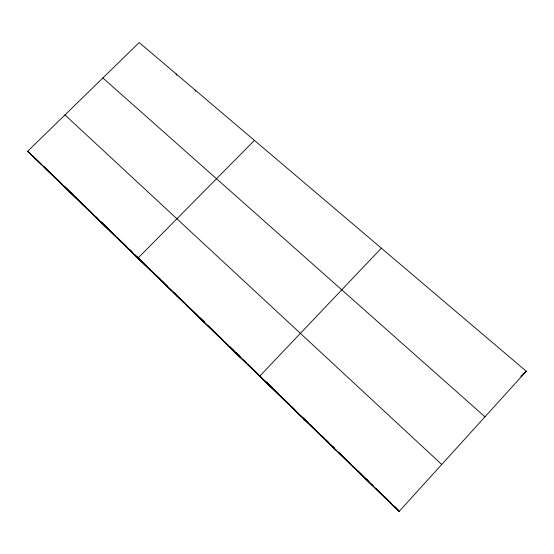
<?xml version="1.0" encoding="UTF-8"?>
<svg xmlns="http://www.w3.org/2000/svg" width="554" height="554" viewBox="0 0 554 554"><rect width="100%" height="100%" fill="white"/><g stroke="black" fill="none" stroke-linecap="round" stroke-linejoin="round"><path stroke-width="0.83" d="M399.122 511.446L526.3 371.249L139.206 42.554L27.7 151.242L399.122 511.446L394.49 506.356M381.346 248.164L259.681 376.214L272.741 388.361M254.438 140.397L137.946 258.157L163.707 282.609M520.815 376.36L526.3 371.249M350.44 464.238L351.014 464.716M102.871 77.975L484.972 416.809M326.957 441.462L327.85 442.251M304.014 419.212L305.212 420.299M281.598 397.467L283.087 398.845L32.035 155.383M64.957 114.927L441.732 464.474M238.262 355.439L240.304 357.351M217.313 335.128L219.613 337.289M196.822 315.254L199.364 317.65M157.156 276.785L160.154 279.625M176.774 295.808L179.551 298.44M118.584 239.376L122.005 242.631M45.123 168.139L49.299 172.121M62.914 185.389L66.909 189.205M81.078 203.006L84.894 206.642M99.63 220.998L103.252 224.446M27.7 151.242L41.564 164.483M56.113 178.388L62.055 184.067M64.499 186.428L73.149 194.807M75.614 197.203L78.086 199.599M82.948 204.308L91.431 212.535M95.066 216.06L97.532 218.456M101.237 222.043L108.03 228.629M110.502 231.025L113.556 233.989M119.622 239.868L126.298 246.343M129.345 249.293L132.434 252.292M136.769 256.488L142.953 262.485M144.192 263.683L148.479 267.845M153.354 272.568L154.573 273.752M156.394 275.525L160.66 279.652M162.488 281.425L167.322 286.113M173.347 291.951L181.179 299.548M183.637 301.93L186.705 304.908M191.622 309.672L197.764 315.628M200.202 317.989L204.44 322.096M210.492 327.968L217.154 334.422M219.619 336.818L222.708 339.81M229.494 346.395L233.816 350.585M235.672 352.379L239.328 355.924M244.203 360.647L245.422 361.831M247.86 364.193L251.509 367.738M253.337 369.511L258.171 374.192M266.003 381.782L272.021 387.62M275.054 390.563L278.129 393.541M283.046 398.305L289.188 404.261M291.646 406.65L294.707 409.614M303.218 417.868L307.477 421.996M309.908 424.35L313.557 427.889M321.625 435.714L324.111 438.117M325.35 439.322L329.076 442.93M332.795 446.545L334.041 447.75M340.191 453.712L345.724 459.079M348.189 461.461L351.264 464.446M358.002 470.983L362.884 475.713M365.938 478.67L368.985 481.627M376.311 488.725L381.159 493.427M384.795 496.952L387.821 499.888M59.839 182.044L43.364 166.207L62.048 184.337M63.488 185.583L77.027 198.706M79.506 201.109L93.654 214.827M95.482 216.6L99.145 220.153M100.973 221.925L113.023 233.608M116.631 237.105L131.866 251.876M134.927 254.847L150.688 270.13M154.919 274.23L167.869 286.785M170.348 289.188L172.82 291.591M174.676 293.391L185.05 303.447M187.494 305.815L191.151 309.361M192.986 311.14L204.433 322.234M208.048 325.738L222.722 339.976M225.18 342.358L228.255 345.336M229.488 346.527L240.443 357.15M243.476 360.093L246.516 363.043M247.735 364.22L257.61 373.798M259.473 375.598L262.575 378.611M266.294 382.218L279.23 394.76M282.914 398.333L290.289 405.48M290.898 406.075L296.376 411.387M300.642 415.521L308.557 423.194M309.769 424.371L315.219 429.655M320.053 434.343L328.508 442.542M330.322 444.301L334.602 448.449M338.307 452.043L350.654 464.017M353.743 467.008L356.194 469.383M358.036 471.17L367.849 480.685M370.917 483.656L373.368 486.038M376.429 489.009L385.584 497.88M388.022 500.241L391.685 503.794M394.732 506.751L398.395 510.296M64.506 186.712L79.797 201.545M81.611 203.304L98.626 219.799M100.475 221.593L115.232 235.907M117.06 237.673L132.932 253.067M134.172 254.272L154.005 273.503M156.463 275.885L171.193 290.164M173.624 292.526L189.489 307.913M190.728 309.111L205.001 322.954M205.624 323.557L227.701 344.962M229.522 346.728L245.325 362.053M247.811 364.463L261.474 377.71M262.714 378.915L283.066 398.645M284.299 399.843L300.822 415.867M303.267 418.235L319.097 433.588M321.528 435.943L336.25 450.222M338.736 452.632L351.783 465.284M353.023 466.482L372.807 485.671M375.287 488.067L389.448 501.806M391.297 503.593L398.686 510.76M283.703 399.441L398.998 511.245M176.04 73.834L176.774 75.282M195.036 89.956L195.707 91.368"/></g></svg>
